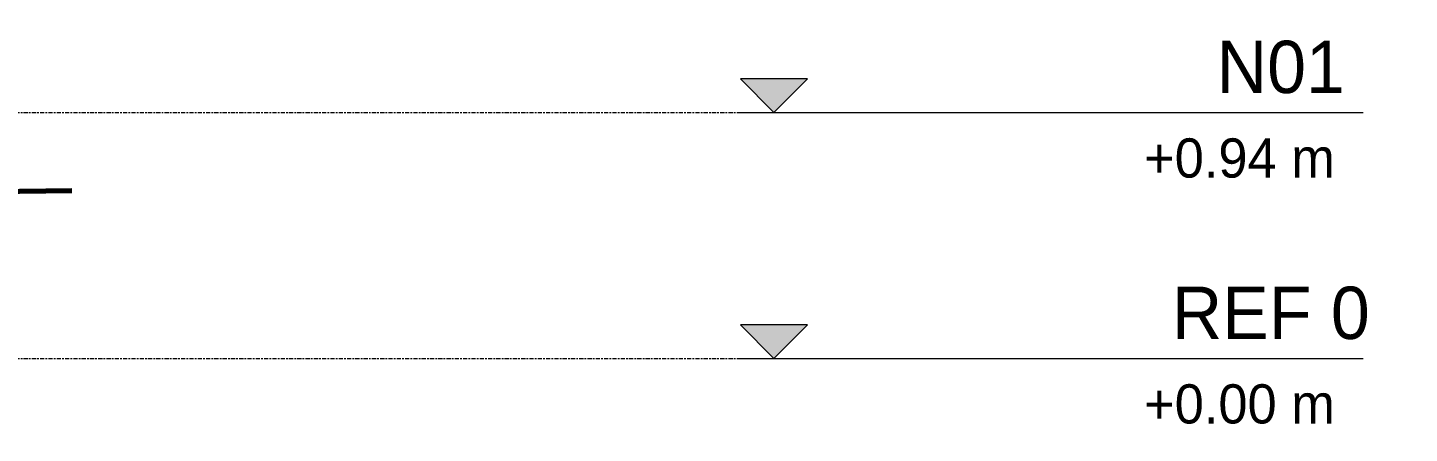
# Model space of a CAD drawing. Header units: centimetres. Extents: x -7221 to 15977, y -285 to 1507.
# Drawn here: x 1353 to 1882, y -29 to 126 of the extents above; entities that cross this region are included whole.
import ezdxf

# ---------------------------------------------------------------- set-up
doc = ezdxf.new("R2010")
doc.units = ezdxf.units.CM
doc.linetypes.add('Centre', pattern=[3.175, 0.635, -0.475, 1.59, -0.475])
doc.layers.add('A-FLOR-LEVL', color=7, linetype='Continuous', lineweight=9)
doc.layers.add('C-TOPO', color=7, linetype='Continuous', lineweight=9)
doc.styles.add('Century Gothic_1', font='GOTHIC.TTF', dxfattribs={"height": 15})
doc.styles.add('Century Gothic_2', font='GOTHIC.TTF', dxfattribs={"height": 20})

# ---------------------------------------------------------------- blocks, each defined once
blk = doc.blocks.new('PQ_RVR_ARQ-01_ZZ_ZZ_MO_T_A_rvt-2-Elevación Eje 11')
at = {"layer": 'C-TOPO', "color": 254, "lineweight": 70, "true_color": 0xdadada}
blk.add_line((-1069.22, 63.83), (-1039.15, 64.18), dxfattribs=at)
at = {"layer": 'C-TOPO', "color": 254, "true_color": 0xdadada}
blk.add_line((-1039.15, 64.18), (-1069.22, 63.83), dxfattribs=at)
blk = doc.blocks.new('Level - Con_Triangulo-1145637-Elevación Eje 11')
at = {"layer": 'A-FLOR-LEVL', "true_color": 0xe2e2e2}
blk.add_hatch(color=254, dxfattribs=at).paths.add_polyline_path([(-7218.53, 12.86), (-7205.67, 0), (-7192.8, 12.86)])
at = {"layer": 'A-FLOR-LEVL', "color": 253, "true_color": 0xaaaaaa}
for p, q in [((-7218.53, 12.86), (-7192.8, 12.86)), ((-7205.67, 0), (-7218.53, 12.86)), ((-7192.8, 12.86), (-7205.67, 0)), ((-7192.8, 0), (-7431.25, 0))]:
    blk.add_line(p, q, dxfattribs=at)

msp = doc.modelspace()

# ---------------------------------------------------------------- linework, layer by layer
at = {"layer": 'A-FLOR-LEVL', "color": 253, "linetype": 'Centre', "true_color": 0xaaaaaa}
for p, q in [((-4783.912, 94), (1625.714, 94)), ((-4783.912, 0), (1625.714, 0))]:
    msp.add_line(p, q, dxfattribs=at)

# ---------------------------------------------------------------- block references
at = {"lineweight": 5}
msp.add_blockref('PQ_RVR_ARQ-01_ZZ_ZZ_MO_T_A_rvt-2-Elevación Eje 11', (2408.89, 0), dxfattribs=at)
at = {"layer": 'A-FLOR-LEVL', "color": 253, "true_color": 0xaaaaaa, "extrusion": (0, 0, -1)}
for p in [(5567.088, 94), (5567.088, 0)]:
    msp.add_blockref('Level - Con_Triangulo-1145637-Elevación Eje 11', p, dxfattribs=at)

# ---------------------------------------------------------------- texts
at = {"layer": 'A-FLOR-LEVL', "color": 9, "true_color": 0xb7b7b7, "char_height": 15, "width": 97.80587, "attachment_point": 1, "style": 'Century Gothic_1', "bg_fill": 3, "box_fill_scale": 1.25, "bg_fill_color": 256, "bg_fill_true_color": 13158600, "bg_fill_transparency": 0}
for s, insert in [('+0.94 m', (1780.272, 84.156)), ('+0.00 m', (1780.272, -9.844))]:
    msp.add_mtext(s, dxfattribs=dict(at, insert=insert))

# ---------------------------------------------------------------- next in the draw order: texts
at = {"layer": 'A-FLOR-LEVL', "color": 9, "true_color": 0xb7b7b7, "char_height": 20, "attachment_point": 1, "style": 'Century Gothic_2', "bg_fill": 3, "box_fill_scale": 1.25, "bg_fill_color": 256, "bg_fill_true_color": 13158600, "bg_fill_transparency": 0}
for s, insert, width in [('N01', (1808.072, 121.468), 64.135), ('REF 0', (1790.872, 27.468), 84.97887)]:
    msp.add_mtext(s, dxfattribs=dict(at, insert=insert, width=width))

doc.saveas('drawing.dxf')
